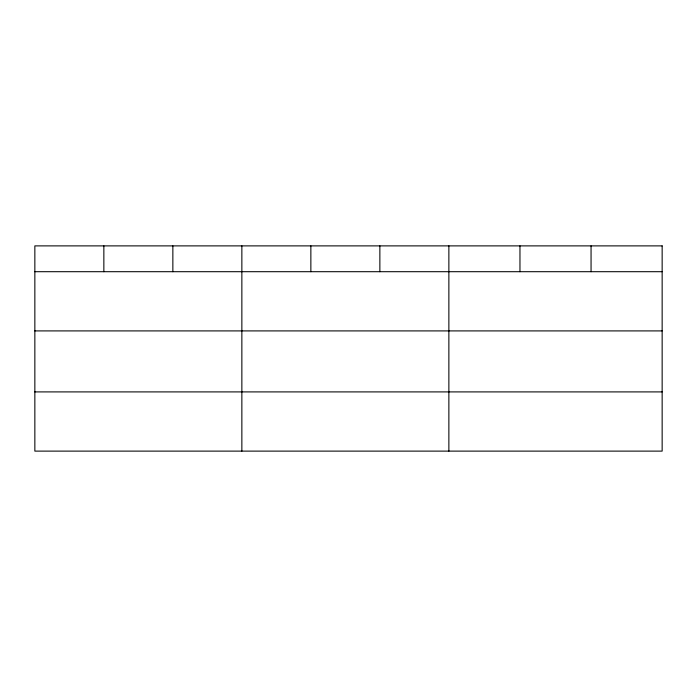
<?xml version="1.0" encoding="UTF-8"?>
<svg xmlns="http://www.w3.org/2000/svg" width="697" height="697" viewBox="0 0 697 697"><rect width="100%" height="100%" fill="white"/><g stroke="black" fill="none" stroke-linecap="round" stroke-linejoin="round"><path stroke-width="1.05" d="M34.85 271.699L662.15 271.699M34.85 330.909L662.15 330.909M34.85 391.906L662.15 391.906M591.056 245.884L591.056 271.699M519.962 245.884L519.962 271.699M448.868 245.884L448.868 451.116M379.865 245.884L379.865 271.699M310.862 245.884L310.862 271.699M241.859 245.884L241.859 451.116M172.856 245.884L172.856 271.699M103.853 245.884L103.853 271.699M662.15 245.884L34.85 245.884L34.85 451.116L662.15 451.116L662.15 245.884"/></g></svg>
